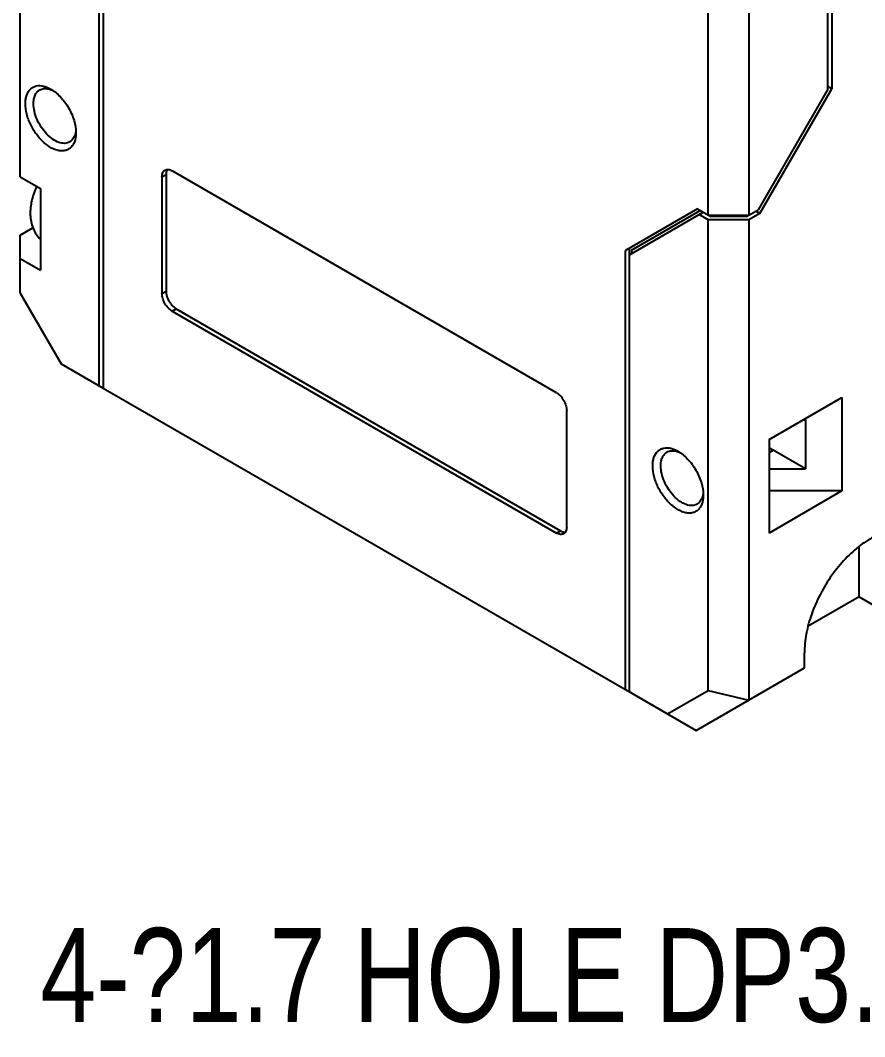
# Model space of a CAD drawing. Header units: millimetres. Extents: x 7 to 417, y 7 to 293.
# Drawn here: x 345.73 to 375.23, y 193.85 to 229.36 of the extents above; entities that cross this region are included whole.
import ezdxf

# ---------------------------------------------------------------- set-up
doc = ezdxf.new("R2010")
doc.units = ezdxf.units.MM
doc.header["$LTSCALE"] = 23.335714
doc.layers.get('0').update_dxf_attribs({"linetype": 'CONTINUOUS'})
doc.layers.add('3_ALL_AXES', color=7, linetype='CONTINUOUS')
doc.layers.add('7_ALL_FEATURES', color=7, linetype='CONTINUOUS')
doc.styles.get("Standard").update_dxf_attribs({"font": 'txt', "width": 0.8})

msp = doc.modelspace()

# ---------------------------------------------------------------- linework, layer by layer
at = {"color": 7, "linetype": 'Continuous'}
for p, q in [((373.941, 226.957), (373.941, 242.328)), ((374.082, 242.314), (374.082, 226.971)), ((345.727, 223.901), (345.727, 236.435)), ((348.485, 216.594), (348.485, 231.869)), ((348.626, 231.855), (348.626, 216.512)), ((373.941, 226.957), (371.507, 222.742)), ((371.566, 222.612), (374.082, 226.971)), ((374.082, 226.971), (373.941, 227.052)), ((364.465, 216.349), (351.03, 224.106)), ((345.727, 223.901), (346.434, 223.493)), ((350.677, 223.901), (350.818, 223.983)), ((350.677, 223.901), (350.677, 219.819)), ((350.818, 223.983), (350.818, 219.901)), ((346.434, 223.493), (346.434, 220.635)), ((369.386, 222.775), (366.87, 221.323)), ((367.011, 221.173), (369.586, 222.66)), ((367.082, 221.33), (369.486, 222.718)), ((369.386, 222.775), (369.852, 222.507)), ((371.1, 222.507), (371.507, 222.742)), ((371.566, 222.612), (371.424, 222.694)), ((369.769, 222.391), (369.444, 222.578)), ((369.769, 222.554), (371.183, 222.554)), ((371.183, 222.391), (369.769, 222.391)), ((369.852, 222.554), (369.852, 222.507)), ((371.1, 222.507), (369.852, 222.507)), ((371.1, 222.554), (371.1, 222.507)), ((371.566, 222.612), (371.183, 222.391)), ((345.727, 221.86), (346.166, 222.114)), ((345.727, 219.831), (345.727, 221.86)), ((366.87, 205.979), (366.87, 221.323)), ((367.011, 205.898), (367.011, 221.404)), ((367.082, 221.33), (367.082, 221.214)), ((345.727, 221.044), (346.434, 220.635)), ((345.727, 219.831), (347.151, 217.364)), ((350.677, 219.819), (350.818, 219.901)), ((351.03, 219.207), (351.172, 219.288)), ((351.03, 219.207), (364.465, 211.45)), ((351.172, 219.288), (364.607, 211.532)), ((347.151, 217.364), (348.626, 216.512)), ((371.89, 214.716), (374.436, 216.186)), ((374.436, 216.186), (374.436, 212.92)), ((364.819, 211.654), (364.819, 215.737)), ((373.092, 215.41), (373.163, 215.41)), ((373.163, 215.41), (373.163, 213.695)), ((371.89, 214.716), (371.89, 211.45)), ((371.89, 214.267), (372.031, 214.349)), ((373.163, 213.695), (372.031, 214.349)), ((371.89, 213.695), (373.163, 213.695)), ((374.436, 212.92), (371.89, 212.92)), ((374.436, 212.92), (371.89, 211.45)), ((364.465, 211.45), (364.607, 211.532)), ((375.037, 209.225), (375.037, 210.981)), ((375.037, 209.225), (373.253, 208.195)), ((375.037, 209.225), (376.239, 208.531)), ((373.127, 206.735), (373.127, 207.265)), ((369.344, 204.551), (373.127, 206.735)), ((366.87, 205.979), (369.344, 204.551)), ((368.344, 205.128), (369.769, 205.95)), ((369.769, 205.95), (371.183, 205.612))]:
    msp.add_line(p, q, dxfattribs=at)
for points, knots in [([(345.904, 226.453), (345.904, 226.505), (345.911, 226.606), (345.952, 226.785), (346.04, 226.94), (346.172, 227.037), (346.326, 227.093), (346.456, 227.085), (346.539, 227.066)], [0, 0, 0, 0, 0.150964, 0.289208, 0.530266, 0.642102, 0.754567, 1, 1, 1, 1]), ([(346.187, 226.453), (346.187, 226.506), (346.195, 226.607), (346.236, 226.746), (346.305, 226.859), (346.37, 226.914), (346.404, 226.934)], [0, 0, 0, 0, 0.289636, 0.549098, 0.782226, 1, 1, 1, 1]), ([(346.404, 226.934), (346.448, 226.959), (346.555, 226.992), (346.665, 226.981), (346.72, 226.968)], [0, 0, 0, 0, 0.474157, 1, 1, 1, 1]), ([(346.539, 227.066), (346.559, 227.061), (346.646, 227.036), (346.728, 226.998), (346.788, 226.963)], [0, 0, 0, 0, 0.235459, 1, 1, 1, 1]), ([(346.72, 226.968), (346.731, 226.965), (346.779, 226.952), (346.824, 226.935), (346.858, 226.919)], [0, 0, 0, 0, 0.240104, 1, 1, 1, 1]), ([(346.788, 226.963), (346.913, 226.891), (347.151, 226.691), (347.428, 226.312), (347.617, 225.883), (347.672, 225.577), (347.672, 225.432)], [0, 0, 0, 0, 0.237216, 0.499999, 0.762755, 1, 1, 1, 1]), ([(347.594, 225.059), (347.574, 225.02), (347.527, 224.948), (347.431, 224.864), (347.314, 224.813), (347.183, 224.796), (347.042, 224.813), (346.837, 224.882), (346.58, 225.051), (346.31, 225.338), (346.09, 225.689), (345.944, 226.067), (345.904, 226.329), (345.904, 226.453)], [0, 0, 0, 0, 0.04758, 0.092456, 0.136988, 0.183631, 0.234322, 0.290175, 0.417742, 0.562748, 0.715662, 0.864943, 1, 1, 1, 1]), ([(347.454, 225.115), (347.428, 225.1), (347.371, 225.076), (347.241, 225.057), (347.058, 225.093), (346.841, 225.212), (346.633, 225.396), (346.45, 225.631), (346.305, 225.897), (346.212, 226.175), (346.187, 226.363), (346.187, 226.453)], [0, 0, 0, 0, 0.042879, 0.087528, 0.186935, 0.304251, 0.437979, 0.582388, 0.72961, 0.871261, 1, 1, 1, 1]), ([(347.668, 225.515), (347.667, 225.502), (347.662, 225.454), (347.652, 225.406), (347.642, 225.372)], [0, 0, 0, 0, 0.260054, 1, 1, 1, 1]), ([(347.642, 225.372), (347.625, 225.317), (347.58, 225.217), (347.498, 225.141), (347.454, 225.115)], [0, 0, 0, 0, 0.52588, 1, 1, 1, 1]), ([(347.672, 225.432), (347.672, 225.398), (347.666, 225.27), (347.636, 225.142), (347.594, 225.059)], [0, 0, 0, 0, 0.27303, 1, 1, 1, 1]), ([(350.677, 223.901), (350.677, 223.927), (350.681, 223.975), (350.7, 224.041), (350.733, 224.095), (350.764, 224.121), (350.78, 224.13)], [0, 0, 0, 0, 0.289536, 0.549108, 0.782251, 1, 1, 1, 1]), ([(350.78, 224.13), (350.797, 224.14), (350.835, 224.154), (350.898, 224.155), (350.965, 224.139), (351.008, 224.118), (351.03, 224.106)], [0, 0, 0, 0, 0.21775, 0.450893, 0.710464, 1, 1, 1, 1]), ([(350.861, 224.153), (350.856, 224.146), (350.838, 224.112), (350.827, 224.074), (350.823, 224.045)], [0, 0, 0, 0, 0.233093, 1, 1, 1, 1]), ([(350.823, 224.045), (350.822, 224.04), (350.819, 224.02), (350.818, 223.999), (350.818, 223.983)], [0, 0, 0, 0, 0.242517, 1, 1, 1, 1]), ([(351.03, 219.207), (350.98, 219.236), (350.885, 219.316), (350.774, 219.467), (350.699, 219.639), (350.677, 219.761), (350.677, 219.819)], [0, 0, 0, 0, 0.237247, 0.499999, 0.762752, 1, 1, 1, 1]), ([(350.818, 219.901), (350.818, 219.843), (350.84, 219.72), (350.916, 219.549), (351.027, 219.397), (351.122, 219.317), (351.172, 219.288)], [0, 0, 0, 0, 0.237248, 0.500001, 0.762753, 1, 1, 1, 1]), ([(364.465, 216.349), (364.516, 216.32), (364.611, 216.24), (364.721, 216.089), (364.797, 215.917), (364.819, 215.795), (364.819, 215.737)], [0, 0, 0, 0, 0.237247, 0.499999, 0.762752, 1, 1, 1, 1]), ([(367.824, 213.797), (367.824, 213.85), (367.831, 213.95), (367.872, 214.13), (367.96, 214.284), (368.092, 214.381), (368.247, 214.438), (368.376, 214.43), (368.459, 214.41)], [0, 0, 0, 0, 0.150964, 0.289208, 0.530265, 0.642101, 0.754567, 1, 1, 1, 1]), ([(368.107, 213.797), (368.107, 213.851), (368.115, 213.952), (368.156, 214.091), (368.225, 214.204), (368.29, 214.258), (368.324, 214.278)], [0, 0, 0, 0, 0.289636, 0.549098, 0.782226, 1, 1, 1, 1]), ([(368.324, 214.278), (368.369, 214.304), (368.475, 214.336), (368.585, 214.325), (368.64, 214.312)], [0, 0, 0, 0, 0.474157, 1, 1, 1, 1]), ([(368.459, 214.41), (368.48, 214.405), (368.566, 214.381), (368.649, 214.342), (368.708, 214.308)], [0, 0, 0, 0, 0.235459, 1, 1, 1, 1]), ([(368.64, 214.312), (368.652, 214.309), (368.699, 214.297), (368.745, 214.279), (368.778, 214.263)], [0, 0, 0, 0, 0.240104, 1, 1, 1, 1]), ([(368.708, 214.308), (368.834, 214.235), (369.071, 214.035), (369.348, 213.657), (369.538, 213.227), (369.592, 212.922), (369.592, 212.777)], [0, 0, 0, 0, 0.237216, 0.499999, 0.762755, 1, 1, 1, 1]), ([(371.89, 214.446), (371.901, 214.437), (371.947, 214.402), (371.995, 214.37), (372.031, 214.349)], [0, 0, 0, 0, 0.258387, 1, 1, 1, 1]), ([(369.514, 212.403), (369.495, 212.364), (369.448, 212.292), (369.351, 212.208), (369.235, 212.157), (369.104, 212.14), (368.962, 212.158), (368.757, 212.227), (368.501, 212.395), (368.23, 212.682), (368.01, 213.033), (367.864, 213.411), (367.824, 213.673), (367.824, 213.797)], [0, 0, 0, 0, 0.04758, 0.092456, 0.136988, 0.183631, 0.234322, 0.290175, 0.417742, 0.562748, 0.715662, 0.864943, 1, 1, 1, 1]), ([(369.374, 212.459), (369.349, 212.445), (369.291, 212.421), (369.161, 212.402), (368.978, 212.438), (368.762, 212.556), (368.554, 212.74), (368.37, 212.975), (368.226, 213.242), (368.132, 213.519), (368.107, 213.708), (368.107, 213.797)], [0, 0, 0, 0, 0.042879, 0.087528, 0.186935, 0.304251, 0.437979, 0.582388, 0.72961, 0.871261, 1, 1, 1, 1]), ([(369.562, 212.716), (369.546, 212.662), (369.5, 212.561), (369.419, 212.485), (369.374, 212.459)], [0, 0, 0, 0, 0.52588, 1, 1, 1, 1]), ([(369.592, 212.777), (369.592, 212.742), (369.586, 212.615), (369.556, 212.486), (369.514, 212.403)], [0, 0, 0, 0, 0.27303, 1, 1, 1, 1]), ([(369.588, 212.859), (369.587, 212.847), (369.582, 212.798), (369.572, 212.751), (369.562, 212.716)], [0, 0, 0, 0, 0.260054, 1, 1, 1, 1]), ([(364.819, 211.654), (364.819, 211.629), (364.815, 211.581), (364.796, 211.514), (364.763, 211.461), (364.732, 211.435), (364.715, 211.425)], [0, 0, 0, 0, 0.289536, 0.549108, 0.782251, 1, 1, 1, 1]), ([(364.715, 211.425), (364.699, 211.416), (364.661, 211.402), (364.598, 211.4), (364.531, 211.417), (364.487, 211.437), (364.465, 211.45)], [0, 0, 0, 0, 0.21775, 0.450893, 0.710464, 1, 1, 1, 1]), ([(364.607, 211.532), (364.621, 211.523), (364.673, 211.497), (364.733, 211.482), (364.776, 211.484)], [0, 0, 0, 0, 0.277708, 1, 1, 1, 1]), ([(376.161, 211.531), (375.977, 211.497), (375.596, 211.362), (375.056, 211.023), (374.538, 210.554), (374.068, 209.979), (373.671, 209.33), (373.368, 208.641), (373.177, 207.949), (373.127, 207.487), (373.127, 207.265)], [0, 0, 0, 0, 0.100825, 0.215306, 0.341664, 0.47624, 0.614325, 0.750804, 0.880732, 1, 1, 1, 1])]:
    msp.add_open_spline(points, degree=3, knots=knots, dxfattribs=at)
at = {"layer": '3_ALL_AXES', "color": 7, "linetype": 'Continuous'}
msp.add_open_spline([(346.301, 223.561), (346.225, 223.404), (346.107, 223.081), (346.059, 222.657), (346.095, 222.331), (346.163, 222.101), (346.273, 221.888), (346.375, 221.766), (346.433, 221.711)], degree=3, knots=[0, 0, 0, 0, 0.265025, 0.517443, 0.639481, 0.759938, 0.879875, 1, 1, 1, 1], dxfattribs=at)
at = {"layer": '7_ALL_FEATURES', "color": 7, "linetype": 'Continuous'}
for p, q in [((369.769, 222.554), (369.769, 239.334)), ((371.183, 238.995), (371.183, 222.554)), ((369.769, 205.95), (369.769, 222.391)), ((371.183, 222.391), (371.183, 205.612)), ((348.626, 216.512), (366.87, 205.979))]:
    msp.add_line(p, q, dxfattribs=at)

# ---------------------------------------------------------------- texts
at = {"color": 2, "linetype": 'Continuous', "insert": (346.428, 197.65), "char_height": 3.28571, "width": 61.70403, "attachment_point": 1, "line_spacing_factor": 0.9}
msp.add_mtext('4-\\fSymbol_ASME;?\\ftxt;1.7 HOLE DP3.5(Max.)\\PP.C.D \\fSymbol_ASME;?\\ftxt;16', dxfattribs=at)

doc.saveas('drawing.dxf')
